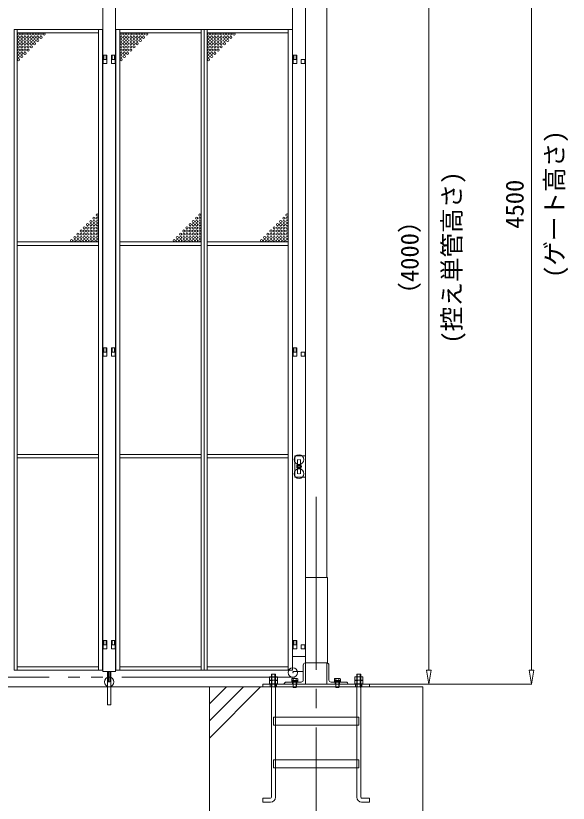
# Model space of a CAD drawing. Units: millimetres, scale not verified. Extents: x -12090 to 12090, y -18325 to 18325.
# Drawn here: x -8 to 2582, y 4910 to 8600 of the extents above; entities that cross this region are included whole.
import ezdxf
from ezdxf.enums import TextEntityAlignment as Align

# ---------------------------------------------------------------- set-up
doc = ezdxf.new("R2010")
doc.units = ezdxf.units.MM
doc.header["$LTSCALE"] = 90
doc.header["$PDMODE"] = 32
doc.header["$PDSIZE"] = 45
for name, pattern in [('CHAIN2', [12, 9, -1, 1, -1]), ('DASHED1', [1.8, 1.2, -0.6]), ('DOUBLE_CHAIN2', [12.8, 9, -1, 0.6, -0.6, 0.6, -1])]:
    doc.linetypes.add(name, pattern=pattern)
for name, color, linetype, lineweight in [('0-2_ACCG-3018', 134, 'Continuous', 18), ('0-5_ﾍﾞｰｽﾗｲﾝ', 134, 'Continuous', 18), ('0-6_ﾎﾞﾙﾄ類', 134, 'Continuous', 18), ('0-8_ﾜｲﾔｰﾛｰﾌﾟ', 134, 'DOUBLE_CHAIN2', 18), ('0-9_基礎工事用PCA大', 134, 'Continuous', 18), ('0-B_寸法', 134, 'Continuous', 18), ('0-C_側固定棒', 134, 'Continuous', 18), ('1-0_中央走行棒', 134, 'Continuous', 18), ('1-6_通芯', 134, 'CHAIN2', 18), ('1-9_標準ﾊﾟﾈﾙ', 134, 'Continuous', 18), ('1-A_標準柱', 134, 'Continuous', 18), ('1-C_落とし棒', 134, 'Continuous', 18)]:
    doc.layers.add(name, color=color, linetype=linetype, lineweight=lineweight)
doc.styles.add('ＭＳ ゴシック', font='')
doc.styles.get('ＭＳ ゴシック').set_extended_font_data('MS Gothic')

msp = doc.modelspace()

# ---------------------------------------------------------------- linework, layer by layer
at = {"layer": '0-2_ACCG-3018'}
for centre in [(5.06, 8514.06), (5.06, 8499.06), (5.06, 8484.06), (20.06, 8514.06), (20.06, 8499.06), (20.06, 8484.06), (35.05, 8514.06), (35.05, 8499.06), (35.05, 8484.06), (50.06, 8514.06), (50.06, 8499.06), (50.06, 8484.06), (65.06, 8514.06), (65.06, 8499.06), (65.06, 8484.06), (80.05, 8514.06), (80.05, 8499.06), (80.05, 8484.06), (95.06, 8514.06), (95.06, 8499.06), (95.06, 8484.06), (110.06, 8514.06), (110.06, 8499.06), (125.05, 8514.06), (486.05, 8514.06), (486.05, 8499.06), (486.05, 8484.06), (501.06, 8514.06), (501.06, 8499.06), (501.06, 8484.06), (516.06, 8514.06), (516.06, 8499.06), (516.06, 8484.06), (531.05, 8514.06), (531.05, 8499.06), (531.05, 8484.06), (546.06, 8514.06), (546.06, 8499.06), (546.06, 8484.06), (561.06, 8514.06), (561.06, 8499.06), (561.06, 8484.06), (576.05, 8514.06), (576.05, 8499.06), (576.05, 8484.06), (591.06, 8514.06), (591.06, 8499.06), (606.06, 8514.06), (895.06, 8514.06), (895.06, 8499.06), (895.06, 8484.06), (910.05, 8514.06), (910.05, 8499.06), (910.05, 8484.06), (925.06, 8514.06), (925.06, 8499.06), (925.06, 8484.06), (940.06, 8514.06), (940.06, 8499.06), (940.06, 8484.06), (955.05, 8514.06), (955.05, 8499.06), (955.05, 8484.06), (970.06, 8514.06), (970.06, 8499.06), (970.06, 8484.06), (985.06, 8514.06), (985.06, 8499.06), (985.06, 8484.06), (1000.05, 8514.06), (1000.05, 8499.06), (1015.06, 8514.06), (5.06, 8469.06), (5.06, 8454.06), (20.06, 8469.06), (20.06, 8454.06), (35.05, 8469.06), (35.05, 8454.06), (50.06, 8469.06), (50.06, 8454.06), (65.06, 8469.06), (65.06, 8454.06), (80.05, 8469.06), (486.05, 8469.06), (486.05, 8454.06), (501.06, 8469.06), (501.06, 8454.06), (516.06, 8469.06), (516.06, 8454.06), (531.05, 8469.06), (531.05, 8454.06), (546.06, 8469.06), (546.06, 8454.06), (561.06, 8469.06), (895.06, 8469.06), (895.06, 8454.06), (910.05, 8469.06), (910.05, 8454.06), (925.06, 8469.06), (925.06, 8454.06), (940.06, 8469.06), (940.06, 8454.06), (955.05, 8469.06), (955.05, 8454.06), (970.06, 8469.06), (5.06, 8439.06), (5.06, 8424.06), (20.06, 8439.06), (20.06, 8424.06), (35.05, 8439.06), (35.05, 8424.06), (50.06, 8439.06), (486.05, 8439.06), (486.05, 8424.06), (501.06, 8439.06), (501.06, 8424.06), (516.06, 8439.06), (516.06, 8424.06), (531.05, 8439.06), (895.06, 8439.06), (895.06, 8424.06), (910.05, 8439.06), (910.05, 8424.06), (925.06, 8439.06), (925.06, 8424.06), (940.06, 8439.06), (5.06, 8409.06), (5.06, 8394.06), (20.06, 8409.06), (486.05, 8409.06), (486.05, 8394.06), (501.06, 8409.06), (895.06, 8409.06), (895.06, 8394.06), (910.05, 8409.06), (343.56, 7636.06), (358.56, 7651.06), (358.56, 7636.06), (373.55, 7666.06), (373.55, 7651.06), (373.55, 7636.06), (824.55, 7636.06), (839.56, 7651.06), (839.56, 7636.06), (854.56, 7666.06), (854.56, 7651.06), (854.56, 7636.06), (1233.56, 7636.06), (1248.56, 7651.06), (1248.56, 7636.06), (1263.56, 7666.06), (1263.56, 7651.06), (1263.56, 7636.06), (313.56, 7606.06), (328.55, 7621.06), (328.55, 7606.06), (343.56, 7621.06), (343.56, 7606.06), (358.56, 7621.06), (358.56, 7606.06), (373.55, 7621.06), (373.55, 7606.06), (794.56, 7606.06), (809.56, 7621.06), (809.56, 7606.06), (824.55, 7621.06), (824.55, 7606.06), (839.56, 7621.06), (839.56, 7606.06), (854.56, 7621.06), (854.56, 7606.06), (1203.56, 7606.06), (1218.56, 7621.06), (1218.56, 7606.06), (1233.56, 7621.06), (1233.56, 7606.06), (1248.56, 7621.06), (1248.56, 7606.06), (1263.56, 7621.06), (1263.56, 7606.06), (268.56, 7561.06), (283.55, 7576.06), (283.55, 7561.06), (298.56, 7591.06), (298.56, 7576.06), (298.56, 7561.06), (313.56, 7591.06), (313.56, 7576.06), (313.56, 7561.06), (328.55, 7591.06), (328.55, 7576.06), (328.55, 7561.06), (343.56, 7591.06), (343.56, 7576.06), (343.56, 7561.06), (358.56, 7591.06), (358.56, 7576.06), (358.56, 7561.06), (373.55, 7591.06), (373.55, 7576.06), (373.55, 7561.06), (749.56, 7561.06), (764.56, 7576.06), (764.56, 7561.06), (779.55, 7591.06), (779.55, 7576.06), (779.55, 7561.06), (794.56, 7591.06), (794.56, 7576.06), (794.56, 7561.06), (809.56, 7591.06), (809.56, 7576.06), (809.56, 7561.06), (824.55, 7591.06), (824.55, 7576.06), (824.55, 7561.06), (839.56, 7591.06), (839.56, 7576.06), (839.56, 7561.06), (854.56, 7591.06), (854.56, 7576.06), (854.56, 7561.06), (1158.56, 7561.06), (1173.56, 7576.06), (1173.56, 7561.06), (1188.56, 7591.06), (1188.56, 7576.06), (1188.56, 7561.06), (1203.56, 7591.06), (1203.56, 7576.06), (1203.56, 7561.06), (1218.56, 7591.06), (1218.56, 7576.06), (1218.56, 7561.06), (1233.56, 7591.06), (1233.56, 7576.06), (1233.56, 7561.06), (1248.56, 7591.06), (1248.56, 7576.06), (1248.56, 7561.06), (1263.56, 7591.06), (1263.56, 7576.06), (1263.56, 7561.06), (253.56, 7546.06), (268.56, 7546.06), (283.55, 7546.06), (298.56, 7546.06), (313.56, 7546.06), (328.55, 7546.06), (343.56, 7546.06), (358.56, 7546.06), (373.55, 7546.06), (734.55, 7546.06), (749.56, 7546.06), (764.56, 7546.06), (779.55, 7546.06), (794.56, 7546.06), (809.56, 7546.06), (824.55, 7546.06), (839.56, 7546.06), (854.56, 7546.06), (1143.56, 7546.06), (1158.56, 7546.06), (1173.56, 7546.06), (1188.56, 7546.06), (1203.56, 7546.06), (1218.56, 7546.06), (1233.56, 7546.06), (1248.56, 7546.06), (1263.56, 7546.06)]:
    msp.add_circle(centre, 5, dxfattribs=at)
at = {"layer": '0-5_ﾍﾞｰｽﾗｲﾝ'}
for p, q in [((1649.81, 5467), (2409.8, 5467)), ((-10960.19, 5455), (1899.81, 5455))]:
    msp.add_line(p, q, dxfattribs=at)
at = {"layer": '0-6_ﾎﾞﾙﾄ類'}
for p, q in [((1190.29, 5487.03), (1190.29, 5501.6)), ((1209.33, 5487.03), (1209.33, 5501.6)), ((1590.28, 5487.03), (1590.28, 5501.6)), ((1609.33, 5487.03), (1609.33, 5501.6)), ((1190.29, 5484.17), (1190.29, 5469.6)), ((1209.33, 5484.17), (1209.33, 5469.6)), ((1287.97, 5494), (1286.14, 5492.94)), ((1286.14, 5492.94), (1286.14, 5484.2)), ((1286.14, 5484.2), (1313.47, 5484.2)), ((1287.97, 5494), (1311.64, 5494)), ((1288.57, 5484), (1311.05, 5484)), ((1291.81, 5455), (1291.81, 5477)), ((1292.98, 5492.94), (1292.98, 5484.2)), ((1293.03, 5452.2), (1293.03, 5477)), ((1298.61, 5481), (1299.68, 5477)), ((1299.93, 5481), (1301, 5477)), ((1306.64, 5492.94), (1306.64, 5484.2)), ((1307.81, 5455), (1307.81, 5477)), ((1311.64, 5494), (1313.47, 5492.94)), ((1313.47, 5492.94), (1313.47, 5484.2)), ((1487.97, 5494), (1486.14, 5492.94)), ((1486.14, 5492.94), (1486.14, 5484.2)), ((1486.14, 5484.2), (1513.48, 5484.2)), ((1487.97, 5494), (1511.64, 5494)), ((1488.56, 5484), (1511.06, 5484)), ((1491.8, 5455), (1491.8, 5477)), ((1492.97, 5492.94), (1492.97, 5484.2)), ((1493.04, 5452.2), (1493.04, 5477)), ((1498.61, 5481), (1499.68, 5477)), ((1499.93, 5481), (1501, 5477)), ((1506.64, 5492.94), (1506.64, 5484.2)), ((1507.81, 5455), (1507.81, 5477)), ((1511.64, 5494), (1513.48, 5492.94)), ((1513.48, 5492.94), (1513.48, 5484.2)), ((1590.28, 5484.17), (1590.28, 5469.6)), ((1609.33, 5484.17), (1609.33, 5469.6)), ((1291.81, 5455), (1293.03, 5452.2)), ((1491.8, 5455), (1493.04, 5452.2))]:
    msp.add_line(p, q, dxfattribs=at)
for points in [[(1181.33, 5487.03), (1181.33, 5501.6), (1218.29, 5501.6), (1218.29, 5487.03), (1215.81, 5485.6), (1183.81, 5485.6)], [(1581.34, 5487.03), (1581.34, 5501.6), (1618.28, 5501.6), (1618.28, 5487.03), (1615.81, 5485.6), (1583.81, 5485.6)], [(1181.33, 5484.17), (1181.33, 5469.6), (1218.29, 5469.6), (1218.29, 5484.17), (1215.81, 5485.6), (1183.81, 5485.6)], [(1181.81, 5469.6), (1217.81, 5469.6), (1217.81, 5467), (1181.81, 5467)], [(1313.81, 5484), (1313.81, 5481), (1285.8, 5481), (1285.8, 5484)], [(1285.8, 5481), (1313.81, 5481), (1313.81, 5477), (1285.8, 5477)], [(1513.81, 5484), (1513.81, 5481), (1485.81, 5481), (1485.81, 5484)], [(1485.81, 5481), (1513.81, 5481), (1513.81, 5477), (1485.81, 5477)], [(1581.34, 5484.17), (1581.34, 5469.6), (1618.28, 5469.6), (1618.28, 5484.17), (1615.81, 5485.6), (1583.81, 5485.6)], [(1581.8, 5469.6), (1617.8, 5469.6), (1617.8, 5467), (1581.8, 5467)]]:
    msp.add_lwpolyline(points, close=True, dxfattribs=at)
for points in [[(1293.03, 5452.2), (1306.58, 5452.2), (1306.58, 5477)], [(1493.04, 5452.2), (1506.58, 5452.2), (1506.58, 5477)], [(1291.81, 5455), (1307.81, 5455), (1306.58, 5452.2)], [(1491.8, 5455), (1507.81, 5455), (1506.58, 5452.2)]]:
    msp.add_lwpolyline(points, dxfattribs=at)
for centre, radius, start, end in [((1185.8, 5494.78), 8.96, 240.0064, 300.0064), ((1185.8, 5476.42), 8.96, 60.0064, 120.0064), ((1199.81, 5453.14), 32.45, 72.93497, 107.07105), ((1199.81, 5518.05), 32.45, 252.93497, 287.07105), ((1213.8, 5494.77), 8.95, 239.98131, 300.0315), ((1213.81, 5476.43), 8.95, 59.98131, 120.0315), ((1289.56, 5487.95), 6.05, 55.616, 124.384), ((1288.57, 5484.2), 0.198, 180, 270), ((1299.81, 5471.39), 22.62, 72.412, 107.588), ((1310.06, 5487.95), 6.05, 55.616, 124.384), ((1311.05, 5484.2), 0.198, 270, 0), ((1489.55, 5487.95), 6.05, 55.616, 124.384), ((1488.56, 5484.2), 0.198, 180, 270), ((1499.81, 5471.39), 22.62, 72.412, 107.588), ((1510.06, 5487.95), 6.05, 55.616, 124.384), ((1511.06, 5484.2), 0.198, 270, 0), ((1585.81, 5494.78), 8.96, 240.0064, 300.0064), ((1585.81, 5476.42), 8.96, 60.0064, 120.0064), ((1599.8, 5518.05), 32.45, 252.93497, 287.07105), ((1599.81, 5453.14), 32.45, 72.93497, 107.07105), ((1613.81, 5494.77), 8.95, 239.98131, 300.0315), ((1613.81, 5476.43), 8.95, 59.98131, 120.0315)]:
    msp.add_arc(centre, radius, start, end, dxfattribs=at)
at = {"layer": '0-8_ﾜｲﾔｰﾛｰﾌﾟ'}
msp.add_line((1299.81, 5500), (-9401.8, 5500), dxfattribs=at)
at = {"layer": '0-9_基礎工事用PCA大', "linetype": 'DASHED1'}
for p, q in [((1185.11, 5467), (1185.11, 5455)), ((1214.81, 5467), (1214.81, 5455)), ((1291.81, 5467), (1291.81, 5455)), ((1307.81, 5467), (1307.81, 5455)), ((1491.8, 5467), (1491.8, 5455)), ((1507.81, 5467), (1507.81, 5455)), ((1584.81, 5467), (1584.81, 5455)), ((1614.81, 5467), (1614.81, 5455)), ((1209.33, 5313), (1209.33, 5275)), ((1590.28, 5313), (1590.28, 5275)), ((1209.33, 5113), (1209.33, 5075)), ((1590.28, 5113), (1590.28, 5075))]:
    msp.add_line(p, q, dxfattribs=at)
at = {"layer": '0-9_基礎工事用PCA大'}
for p, q in [((899.81, 5215), (1139.81, 5455)), ((899.81, 5295), (1059.8, 5455)), ((899.81, 5375), (979.8, 5455)), ((1209.33, 5275), (1209.33, 5113)), ((1590.28, 5275), (1590.28, 5113)), ((1209.33, 5075), (1209.33, 4938)), ((1590.28, 5075), (1590.28, 4938))]:
    msp.add_line(p, q, dxfattribs=at)
for points in [[(1190.29, 4938.05), (1190.29, 5515), (1209.33, 5515), (1209.33, 5313)], [(1190.29, 5452.5), (1192.78, 5455), (1192.78, 5515), (1206.83, 5515), (1206.83, 5455), (1209.33, 5452.5)], [(1609.33, 4938.05), (1609.33, 5515), (1590.28, 5515), (1590.28, 5313)], [(1609.33, 5452.5), (1606.83, 5455), (1606.83, 5515), (1592.78, 5515), (1592.78, 5455), (1590.28, 5452.5)], [(1186.34, 4915), (1149.34, 4915), (1149.34, 4934.05), (1186.28, 4934.05)], [(1613.29, 4915), (1650.29, 4915), (1650.29, 4934.05), (1613.33, 4934.05)]]:
    msp.add_lwpolyline(points, dxfattribs=at)
for points in [[(1149.8, 5455), (1649.81, 5455), (1649.81, 5467), (1149.8, 5467)], [(899.81, 4455), (1899.81, 4455), (1899.81, 5455), (899.81, 5455)], [(1199.81, 5313), (1599.8, 5313), (1599.8, 5275), (1199.81, 5275)], [(1199.81, 5113), (1599.8, 5113), (1599.8, 5075), (1199.81, 5075)]]:
    msp.add_lwpolyline(points, close=True, dxfattribs=at)
for centre, radius, start, end in [((1186.28, 4938.05), 4, 270, 360), ((1186.34, 4938), 23, 270, 360), ((1613.29, 4938), 23, 180, 270), ((1613.33, 4938.05), 4, 180, 270)]:
    msp.add_arc(centre, radius, start, end, dxfattribs=at)
at = {"layer": '0-B_寸法'}
for p, q in [((2409.8, 9901), (2409.8, 5533)), ((1928.81, 9401), (1928.81, 5533)), ((1917.81, 5533), (1928.81, 5467)), ((1917.81, 5533), (1939.81, 5533)), ((1928.81, 5467), (1939.81, 5533)), ((2398.81, 5533), (2409.8, 5467)), ((2398.81, 5533), (2420.81, 5533)), ((2409.8, 5467), (2420.81, 5533)), ((1450.81, 5467), (2410.8, 5467)), ((1555.96, 5467), (1929.81, 5467))]:
    msp.add_line(p, q, dxfattribs=at)
at = {"layer": '0-C_側固定棒'}
for p, q in [((1289.81, 7044.06), (1289.81, 8395.56)), ((1289.81, 5672.56), (1289.81, 7024.06))]:
    msp.add_line(p, q, dxfattribs=at)
msp.add_lwpolyline([(1289.81, 8415.56), (1289.81, 9267.56), (1349.81, 9267.56), (1349.81, 5597.56), (1289.81, 5597.56), (1289.81, 5652.56)], dxfattribs=at)
for points in [[(1309.45, 8375.56), (1292.16, 8375.56), (1292.16, 8395.56), (1309.45, 8395.56)], [(1347.45, 8375.56), (1330.15, 8375.56), (1330.15, 8395.56), (1347.45, 8395.56)], [(1309.45, 7004.06), (1292.16, 7004.06), (1292.16, 7024.06), (1309.45, 7024.06)], [(1347.45, 7004.06), (1330.15, 7004.06), (1330.15, 7024.06), (1347.45, 7024.06)], [(1324.71, 6496.06), (1329.62, 6487.56), (1324.71, 6479.06), (1314.9, 6479.06), (1310, 6487.56), (1314.9, 6496.06)], [(1309.45, 5632.56), (1292.16, 5632.56), (1292.16, 5652.56), (1309.45, 5652.56)], [(1347.45, 5632.56), (1330.15, 5632.56), (1330.15, 5652.56), (1347.45, 5652.56)]]:
    msp.add_lwpolyline(points, close=True, dxfattribs=at)
for radius in [11, 8.5, 4.76, 4.22]:
    msp.add_circle((1319.81, 6487.56), radius, dxfattribs=at)
for start, end in [(72.757, 107.243), (132.757, 167.243), (192.757, 227.243), (252.757, 287.243), (12.757, 47.243), (312.757, 347.243)]:
    msp.add_arc((1319.81, 6487.56), 8.9, start, end, dxfattribs=at)
at = {"layer": '1-0_中央走行棒'}
for p, q in [((399.81, 7044.06), (399.81, 8395.56)), ((459.81, 8395.56), (459.81, 7044.06)), ((399.81, 5672.56), (399.81, 7024.06)), ((459.81, 7024.06), (459.81, 5672.56)), ((421.36, 5527.56), (421.36, 5514.46)), ((426.36, 5527.56), (426.36, 5514.46)), ((427.31, 5478.06), (427.31, 5513.06)), ((432.31, 5513.06), (432.31, 5478.06)), ((433.36, 5514.46), (433.36, 5527.56)), ((438.35, 5514.46), (438.35, 5527.56))]:
    msp.add_line(p, q, dxfattribs=at)
for points in [[(399.81, 8415.56), (399.81, 9747.56), (404.81, 9747.56)], [(454.81, 9747.56), (459.81, 9747.56), (459.81, 8415.56)], [(459.81, 5652.56), (459.81, 5527.56), (399.81, 5527.56), (399.81, 5652.56)]]:
    msp.add_lwpolyline(points, dxfattribs=at)
for points in [[(419.45, 8375.56), (402.16, 8375.56), (402.16, 8395.56), (419.45, 8395.56)], [(457.46, 8375.56), (440.15, 8375.56), (440.15, 8395.56), (457.46, 8395.56)], [(419.45, 7004.06), (402.16, 7004.06), (402.16, 7024.06), (419.45, 7024.06)], [(457.46, 7004.06), (440.15, 7004.06), (440.15, 7024.06), (457.46, 7024.06)], [(419.45, 5632.56), (402.16, 5632.56), (402.16, 5652.56), (419.45, 5652.56)], [(457.46, 5632.56), (440.15, 5632.56), (440.15, 5652.56), (457.46, 5652.56)]]:
    msp.add_lwpolyline(points, close=True, dxfattribs=at)
for radius, start, end in [(8.5, 180, 252.53653), (3.5, 180, 223.21338), (8.5, 286.74649, 360), (3.5, 314.40796, 360)]:
    msp.add_arc((429.86, 5514.46), radius, start, end, dxfattribs=at)
msp.add_point((429.8, 5478.06), dxfattribs=at)
at = {"layer": '1-6_通芯'}
msp.add_line((1399.81, 4455), (1399.81, 6367), dxfattribs=at)
at = {"layer": '1-9_標準ﾊﾟﾈﾙ'}
for p, q in [((403.1, 8415.56), (403.1, 8395.56)), ((456.52, 8415.56), (456.52, 8395.56)), ((1293.1, 8415.56), (1293.1, 8395.56)), ((403.1, 7044.06), (403.1, 7024.06)), ((456.52, 7044.06), (456.52, 7024.06)), ((1293.1, 7044.06), (1293.1, 7024.06)), ((403.1, 5672.56), (403.1, 5652.56)), ((456.52, 5672.56), (456.52, 5652.56)), ((1293.1, 5672.56), (1293.1, 5652.56))]:
    msp.add_line(p, q, dxfattribs=at)
at = {"layer": '1-9_標準ﾊﾟﾈﾙ', "linetype": 'DASHED1'}
for p, q in [((405.31, 8415.56), (405.31, 8395.56)), ((416.3, 8415.56), (416.3, 8395.56)), ((443.3, 8415.56), (443.3, 8395.56)), ((454.31, 8415.56), (454.31, 8395.56)), ((1295.31, 8415.56), (1295.31, 8395.56)), ((1306.31, 8415.56), (1306.31, 8395.56)), ((405.31, 7044.06), (405.31, 7024.06)), ((416.3, 7044.06), (416.3, 7024.06)), ((443.3, 7044.06), (443.3, 7024.06)), ((454.31, 7044.06), (454.31, 7024.06)), ((1295.31, 7044.06), (1295.31, 7024.06)), ((1306.31, 7044.06), (1306.31, 7024.06)), ((405.31, 5672.56), (405.31, 5652.56)), ((416.3, 5672.56), (416.3, 5652.56)), ((443.3, 5672.56), (443.3, 5652.56)), ((454.31, 5672.56), (454.31, 5652.56)), ((1295.31, 5672.56), (1295.31, 5652.56)), ((1306.31, 5672.56), (1306.31, 5652.56))]:
    msp.add_line(p, q, dxfattribs=at)
at = {"layer": '1-9_標準ﾊﾟﾈﾙ'}
for points in [[(-15.19, 8535.56), (-0.95, 8535.56), (-0.95, 5532.56), (-15.19, 5532.56)], [(-0.95, 8535.56), (379.56, 8535.56), (379.56, 8520.06), (-0.95, 8520.06)], [(399.3, 8535.56), (379.56, 8535.56), (379.56, 5532.56), (399.3, 5532.56)], [(460.3, 8535.56), (480.06, 8535.56), (480.06, 5532.56), (460.3, 5532.56)], [(860.55, 8535.56), (480.06, 8535.56), (480.06, 8520.06), (860.55, 8520.06)], [(874.81, 8535.56), (860.55, 8535.56), (860.55, 5532.56), (874.81, 5532.56)], [(874.81, 8535.56), (889.06, 8535.56), (889.06, 5532.56), (874.81, 5532.56)], [(889.06, 8535.56), (1269.56, 8535.56), (1269.56, 8520.06), (889.06, 8520.06)], [(1289.3, 8535.56), (1269.56, 8535.56), (1269.56, 5532.56), (1289.3, 5532.56)], [(-0.95, 7540.06), (379.56, 7540.06), (379.56, 7524.06), (-0.95, 7524.06)], [(860.55, 7540.06), (480.06, 7540.06), (480.06, 7524.06), (860.55, 7524.06)], [(889.06, 7540.06), (1269.56, 7540.06), (1269.56, 7524.06), (889.06, 7524.06)], [(-0.95, 6544.06), (379.56, 6544.06), (379.56, 6528.06), (-0.95, 6528.06)], [(860.55, 6544.06), (480.06, 6544.06), (480.06, 6528.06), (860.55, 6528.06)], [(889.06, 6544.06), (1269.56, 6544.06), (1269.56, 6528.06), (889.06, 6528.06)], [(-0.95, 5532.56), (379.56, 5532.56), (379.56, 5548.06), (-0.95, 5548.06)], [(860.55, 5532.56), (480.06, 5532.56), (480.06, 5548.06), (860.55, 5548.06)], [(889.06, 5532.56), (1269.56, 5532.56), (1269.56, 5548.06), (889.06, 5548.06)]]:
    msp.add_lwpolyline(points, close=True, dxfattribs=at)
for points in [[(399.3, 8395.56), (419.31, 8395.56), (419.31, 8415.56), (399.3, 8415.56)], [(460.3, 8395.56), (440.31, 8395.56), (440.31, 8415.56), (460.3, 8415.56)], [(1289.3, 8395.56), (1309.31, 8395.56), (1309.31, 8415.56), (1289.3, 8415.56)], [(399.3, 7024.06), (419.31, 7024.06), (419.31, 7044.06), (399.3, 7044.06)], [(460.3, 7024.06), (440.31, 7024.06), (440.31, 7044.06), (460.3, 7044.06)], [(1289.3, 7024.06), (1309.31, 7024.06), (1309.31, 7044.06), (1289.3, 7044.06)], [(399.3, 5652.56), (419.31, 5652.56), (419.31, 5672.56), (399.3, 5672.56)], [(460.3, 5652.56), (440.31, 5652.56), (440.31, 5672.56), (460.3, 5672.56)], [(1289.3, 5652.56), (1309.31, 5652.56), (1309.31, 5672.56), (1289.3, 5672.56)]]:
    msp.add_lwpolyline(points, dxfattribs=at)
at = {"layer": '1-A_標準柱'}
for p, q in [((1349.81, 5967), (1349.81, 9417)), ((1449.81, 5967), (1449.81, 9417)), ((1312.31, 6520), (1312.31, 6495.61)), ((1327.31, 6495.61), (1327.31, 6520)), ((1312.31, 6479.51), (1312.31, 6454)), ((1327.31, 6454), (1327.31, 6479.51)), ((1339.8, 5557), (1339.8, 5487)), ((1459.81, 5557), (1459.81, 5487)), ((1329.8, 5477), (1259.81, 5477)), ((1349.81, 5467), (1449.81, 5467)), ((1469.81, 5477), (1539.81, 5477))]:
    msp.add_line(p, q, dxfattribs=at)
at = {"layer": '1-A_標準柱', "linetype": 'DASHED1'}
for p, q in [((1289.81, 5477), (1289.81, 5467)), ((1309.81, 5477), (1309.81, 5467)), ((1489.81, 5477), (1489.81, 5467)), ((1509.8, 5477), (1509.8, 5467))]:
    msp.add_line(p, q, dxfattribs=at)
at = {"layer": '1-A_標準柱'}
for points in [[(1349.81, 6537), (1299.81, 6537), (1299.81, 6437), (1349.81, 6437)], [(1453.01, 5967), (1349.81, 5967), (1349.81, 5567), (1453.01, 5567)]]:
    msp.add_lwpolyline(points, close=True, dxfattribs=at)
for points in [[(1249.8, 5467), (1349.81, 5467), (1349.81, 5567)], [(1549.81, 5467), (1449.81, 5467), (1449.81, 5567)], [(1290.81, 5527), (1339.8, 5527), (1339.8, 5517)]]:
    msp.add_lwpolyline(points, dxfattribs=at)
for centre, start, end in [((1349.81, 5557), 90, 180), ((1449.81, 5557), 0, 90), ((1259.81, 5467), 90, 180), ((1329.8, 5487), 270, 360), ((1469.81, 5487), 180, 270), ((1539.81, 5467), 0, 90)]:
    msp.add_arc(centre, 10, start, end, dxfattribs=at)
for p in [(1319.81, 6520), (1319.81, 6454), (1290.81, 5522)]:
    msp.add_point(p, dxfattribs=at)
at = {"layer": '1-C_落とし棒'}
msp.add_lwpolyline([(438.31, 5527.56), (438.31, 5371.36), (421.31, 5371.36), (421.31, 5527.56)], close=True, dxfattribs=at)

# ---------------------------------------------------------------- texts
at = {"layer": '0-B_寸法', "style": 'ＭＳ ゴシック'}
for s, p in [('(ゲート高さ)', (2584.53, 7371.4)), ('(控え単管高さ)', (2103.53, 7063.8)), ('4500', (2397.92, 7601.8)), ('（4000）', (1905.68, 7236.6))]:
    msp.add_text(s, height=84.46, rotation=90, dxfattribs=at).set_placement(p, align=Align.BOTTOM_LEFT)

doc.saveas('drawing.dxf')
